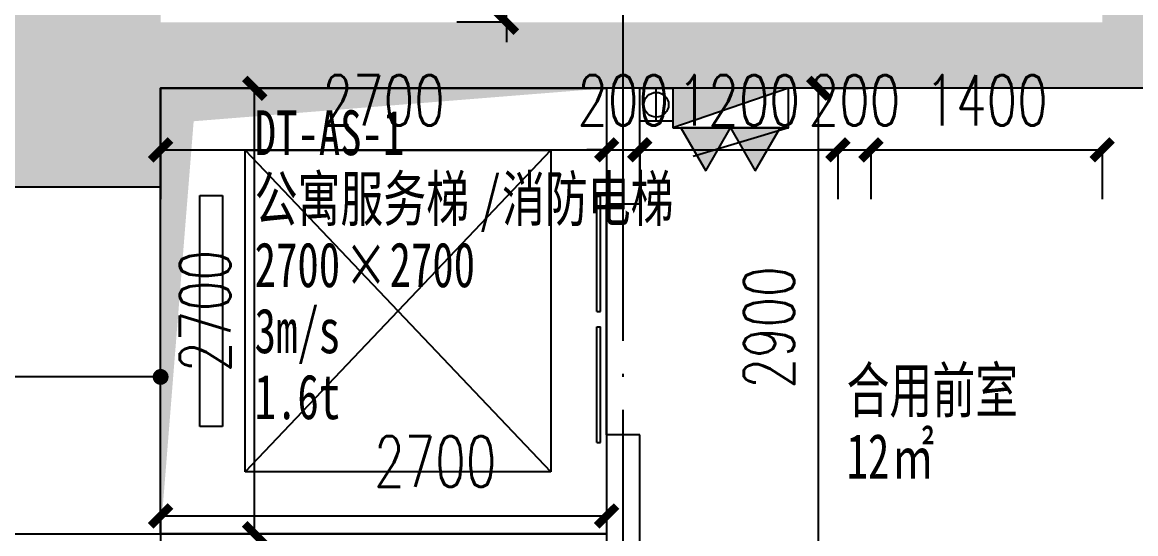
# Model space of a CAD drawing. Header units: millimetres. Extents: x 12325263 to 13848842, y -1463133 to 573208.
# Drawn here: x 12587559 to 12594300, y -864837 to -861737 of the extents above; entities that cross this region are included whole.
import ezdxf
from ezdxf.xclip import XClip

# ---------------------------------------------------------------- set-up
doc = ezdxf.new("R2010")
doc.units = ezdxf.units.MM
doc.header["$LTSCALE"] = 1000
doc.header["$XCLIPFRAME"] = 0
doc.linetypes.add('DOTE', pattern=[2.42, 2, -0.2, 0.02, -0.2])
for name, color, linetype in [('#s-灭火器', 20, 'Continuous'), ('A-ANNO-DIMS', 83, 'Continuous'), ('A-ANNO-IDEN', 2, 'Continuous'), ('A-ANNO-TEXT', 7, 'Continuous'), ('A-AXIS', 16, 'DOTE'), ('A-DOOR', 2, 'Continuous'), ('A-FLOR-EVTR', 2, 'Continuous'), ('A-WALL', 5, 'Continuous'), ('A-WALL-PATT', 8, 'Continuous'), ('EQUIP_消火栓', 7, 'Continuous'), ('PUB_DIM', 83, 'Continuous'), ('VPIPE-消防高', 3, 'Continuous'), ('WALL', 5, 'Continuous'), ('WALL-SHATCH', 8, 'Continuous'), ('建筑-楼板开洞', 251, 'Continuous'), ('水条件', 1, 'Continuous')]:
    doc.layers.add(name, color=color, linetype=linetype)
doc.styles.add('_TCH_DIM_T3', font='SIMPLEX.shx', dxfattribs={"width": 0.705882, "bigfont": 'GBCBIG.shx'})
doc.styles.add('TITXV', font='', dxfattribs={"width": 0.7})
doc.styles.get('TITXV').set_extended_font_data('SimSun')
doc.dimstyles.new('_TCH_ARCH&&120', dxfattribs={"dimtxt": 306, "dimasz": 120, "dimexe": 300, "dimexo": 360, "dimgap": 147, "dimtad": 1, "dimdec": 0, "dimzin": 0, "dimdsep": 46, "dimtxsty": '_TCH_DIM_T3', "dimblk": 'ARCHTICK', "dimcen": 0.09, "dimclrt": 7, "dimazin": 2, "dimtfac": 1, "dimtdec": 0, "dimtix": 1, "dimtmove": 2, "dimatfit": 3, "dimfxl": 1, "dimfxlon": 1, "dimtolj": 1, "dimtzin": 0, "dimarcsym": 0})

# ---------------------------------------------------------------- blocks, each defined once
blk = doc.blocks.new('adgshg13-A$C7F010FC0')
at = {"layer": 'WALL-SHATCH'}
h = blk.add_hatch(color=256, dxfattribs=at)
h.dxf.hatch_style = 1
h.paths.add_polyline_path([(-60384.2, -16880.9), (-763.2, 197.5), (12587.6, -13153.3), (12587.6, -157996), (-162964.9, -188820.4), (-171262.4, -180522.9), (-171262.4, -31310.9), (-150707.2, -10755.7), (-131860.1, -7980.9), (-99162.4, -7980.9), (-99162.4, -4980.9), (-76620.4, -4980.9), (-70107.7, -16880.9)], flags=16)
h.paths.add_polyline_path([(-60091.2, -16380.9), (-646.9, 646.9), (12987.6, -12987.6), (12987.6, -158331.9), (-163100.6, -189250.4), (-171662.4, -180688.6), (-171662.4, -31145.2), (-150777.9, -10260.7), (-131896.7, -7480.9), (-99562.4, -7480.9), (-99562.4, -4580.9), (-76365.6, -4580.9), (-69907.5, -16380.9)])
blk = doc.blocks.new('A$C4C7A72D3')
at = {"layer": 'WALL', "color": 1}
blk.add_blockref('adgshg13-A$C7F010FC0', (210433, 205503.6), dxfattribs=at)
blk = doc.blocks.new('qlzw')
at = {"layer": 'A-AXIS'}
blk.add_line((12457766.8, 979489.8), (12457766.8, 1082089.8), dxfattribs=at)
blk = doc.blocks.new('asdfdsfds')
at = {"layer": 'A-WALL-PATT'}
for points in [[(-17150, 27050), (-17150, 24150), (-16316.7, 24016.7), (-15900, 24150), (-15900, 27050)], [(-10200, 27050), (-10200, 24150), (-8900, 23750), (-8900, 27050)], [(-16316.7, 24016.7), (-17150, 24150), (-17150, 23150), (-15900, 23150), (-15900, 23750)], [(-8900, 23750), (-10200, 24150), (-15900, 24150), (-16316.7, 24016.7), (-15900, 23750)]]:
    blk.add_hatch(color=256, dxfattribs=at).paths.add_polyline_path(points)
at = {"layer": 'A-WALL'}
for p, q in [((-8900, 23750), (-15900, 23750)), ((-15900, 23750), (-15900, 23150)), ((-15900, 23150), (-17150, 23150))]:
    blk.add_line(p, q, dxfattribs=at)
blk = doc.blocks.new('_ArchTick')
at = {"color": 0, "linetype": 'ByBlock', "const_width": 0.4}
blk.add_lwpolyline([(-0.5, -0.5), (0.5, 0.5)], dxfattribs=at)
blk = doc.blocks.new('*D5327')
at = {"layer": 'A-ANNO-DIMS', "color": 0, "lineweight": -2, "transparency": 16777216}
for p, q in [((-1794.4, 375), (-1493.4, 375)), ((-1793.4, -2325), (-1793.4, 375)), ((-1794.4, -2325), (-1493.4, -2325))]:
    blk.add_line(p, q, dxfattribs=at)
at = {"layer": 'Defpoints', "color": 0, "transparency": 16777216}
for p in [(-2362.5, 375), (-1793.4, 375), (-2362.5, -2325)]:
    blk.add_point(p, dxfattribs=at)
at = {"layer": 'A-ANNO-DIMS', "color": 0, "lineweight": -2, "transparency": 16777216, "xscale": 120, "yscale": 120, "zscale": 120}
for p, rotation in [((-1793.4, 375), 90), ((-1793.4, -2325), 270)]:
    blk.add_blockref('_ArchTick', p, dxfattribs=dict(at, rotation=rotation))
at = {"layer": 'A-ANNO-DIMS', "color": 7, "transparency": 16777216, "insert": (-2093.4, -975), "char_height": 306, "attachment_point": 5, "rotation": 90, "style": '_TCH_DIM_T3'}
blk.add_mtext('\\A1;2700', dxfattribs=at)
blk = doc.blocks.new('*D5328')
at = {"layer": 'A-ANNO-DIMS', "color": 0, "lineweight": -2, "transparency": 16777216}
for p, q in [((-2362.5, -2216.1), (-2362.5, -2517.1)), ((-2362.5, -2217.1), (337.5, -2217.1)), ((337.5, -2216.1), (337.5, -2517.1))]:
    blk.add_line(p, q, dxfattribs=at)
at = {"layer": 'Defpoints', "color": 0, "transparency": 16777216}
for p in [(-2362.5, -1724.9), (337.5, -1724.9), (337.5, -2217.1)]:
    blk.add_point(p, dxfattribs=at)
at = {"layer": 'A-ANNO-DIMS', "color": 0, "lineweight": -2, "transparency": 16777216, "xscale": 120, "yscale": 120, "zscale": 120, "rotation": 180}
blk.add_blockref('_ArchTick', (-2362.5, -2217.1), dxfattribs=at)
at = {"layer": 'A-ANNO-DIMS', "color": 0, "lineweight": -2, "transparency": 16777216, "xscale": 120, "yscale": 120, "zscale": 120}
blk.add_blockref('_ArchTick', (337.5, -2217.1), dxfattribs=at)
at = {"layer": 'A-ANNO-DIMS', "color": 7, "transparency": 16777216, "insert": (-700.3, -1887.1), "char_height": 306, "attachment_point": 5, "style": '_TCH_DIM_T3'}
blk.add_mtext('\\A1;2700', dxfattribs=at)
blk = doc.blocks.new('灭火器')
at = {"layer": '#s-灭火器', "ltscale": 1000}
for points in [[(292444.1, 59706.6), (292144.1, 59706.6), (292294.1, 59446.8)], [(292744.1, 59706.6), (292444.1, 59706.6), (292594.1, 59446.8)]]:
    blk.add_hatch(color=256, dxfattribs=at).paths.add_polyline_path(points)
for points in [[(292294.1, 59446.8), (292444.1, 59706.6), (292144.1, 59706.6)], [(292594.1, 59446.8), (292744.1, 59706.6), (292444.1, 59706.6)]]:
    blk.add_lwpolyline(points, close=True, dxfattribs=at)
blk = doc.blocks.new('$TWTSYS$00000508')
for p, q in [((-0.5, 0.5), (0.3236, 1.2241)), ((-0.5, 0.5), (-0.5, -0.5)), ((-0.5, -0.5), (0.5, 0.5)), ((0.5, 0.5), (-0.5, 0.5)), ((0.5, -0.5), (0.5, 0.5)), ((-0.5, -0.5), (0.5, -0.5))]:
    blk.add_line(p, q)
blk.add_solid([(0.5, -0.5), (0.5, 0.5), (-0.5, -0.5)])
blk = doc.blocks.new('消火栓')
at = {"layer": '#s-灭火器', "rotation": 180.0000000000001}
blk.add_blockref('灭火器', (12864422.1, 734931.8), dxfattribs=at)
at = {"layer": 'EQUIP_消火栓', "xscale": 700, "yscale": 240, "zscale": 700}
blk.add_blockref('$TWTSYS$00000508', (12571977.9, 675105.2), dxfattribs=at)
blk = doc.blocks.new('管位')
at = {"layer": '水条件'}
blk.add_line((12573126, 675360.4), (12573126, 675160.4), dxfattribs=at)
blk.add_lwpolyline([(12573026, 675360.4), (12573226, 675360.4), (12573226, 675160.4), (12573026, 675160.4)], close=True, dxfattribs=at)
blk = doc.blocks.new('asdfasfasdfsdf')
at = {"layer": 'VPIPE-消防高'}
blk.add_circle((22800, 6400), 75, dxfattribs=at)
at = {"rotation": 180}
blk.add_blockref('消火栓', (12595227.9, 681485.2), dxfattribs=at)
at = {"layer": '水条件', "rotation": 180}
blk.add_blockref('管位', (12595926, 681660.4), dxfattribs=at)
blk.add_blockref('管位', (12595926, 681660.4), dxfattribs=at)
blk.add_blockref('管位', (12595926, 681660.4), dxfattribs=at)
blk.add_blockref('管位', (12595926, 681660.4), dxfattribs=at)
blk.add_blockref('管位', (12595926, 681660.4), dxfattribs=at)
blk.add_blockref('管位', (12595926, 681660.4), dxfattribs=at)
blk = doc.blocks.new('*D4063')
at = {"layer": 'A-ANNO-DIMS', "color": 0, "lineweight": -2, "transparency": 16777216}
for p, q in [((12588396.8, -862509), (12588396.8, -862810)), ((12588396.8, -862510), (12591096.8, -862510)), ((12591096.8, -862509), (12591096.8, -862810))]:
    blk.add_line(p, q, dxfattribs=at)
at = {"layer": 'Defpoints', "color": 0, "transparency": 16777216}
for p in [(12588396.8, -861736.9), (12591096.8, -861736.9), (12591096.8, -862510)]:
    blk.add_point(p, dxfattribs=at)
at = {"layer": 'A-ANNO-DIMS', "color": 0, "lineweight": -2, "transparency": 16777216, "xscale": 120, "yscale": 120, "zscale": 120, "rotation": 180}
blk.add_blockref('_ArchTick', (12588396.8, -862510), dxfattribs=at)
at = {"layer": 'A-ANNO-DIMS', "color": 0, "lineweight": -2, "transparency": 16777216, "xscale": 120, "yscale": 120, "zscale": 120}
blk.add_blockref('_ArchTick', (12591096.8, -862510), dxfattribs=at)
at = {"layer": 'A-ANNO-DIMS', "color": 7, "transparency": 16777216, "insert": (12589746.8, -862210), "char_height": 306, "attachment_point": 5, "style": '_TCH_DIM_T3'}
blk.add_mtext('\\A1;2700', dxfattribs=at)
blk = doc.blocks.new('*D4064')
at = {"layer": 'A-ANNO-DIMS', "color": 0, "lineweight": -2, "transparency": 16777216}
for p, q in [((12591096.8, -862510), (12590976.8, -862510)), ((12591096.8, -862509), (12591096.8, -862810)), ((12591096.8, -862510), (12591296.8, -862510)), ((12591296.8, -862509), (12591296.8, -862810)), ((12591296.8, -862510), (12591416.8, -862510))]:
    blk.add_line(p, q, dxfattribs=at)
at = {"layer": 'Defpoints', "color": 0, "transparency": 16777216}
for p in [(12591096.8, -861736.9), (12591296.8, -861736.9), (12591296.8, -862510)]:
    blk.add_point(p, dxfattribs=at)
at = {"layer": 'A-ANNO-DIMS', "color": 0, "lineweight": -2, "transparency": 16777216, "xscale": 120, "yscale": 120, "zscale": 120}
blk.add_blockref('_ArchTick', (12591096.8, -862510), dxfattribs=at)
at = {"layer": 'A-ANNO-DIMS', "color": 0, "lineweight": -2, "transparency": 16777216, "xscale": 120, "yscale": 120, "zscale": 120, "rotation": 180}
blk.add_blockref('_ArchTick', (12591296.8, -862510), dxfattribs=at)
at = {"layer": 'A-ANNO-DIMS', "color": 7, "transparency": 16777216, "insert": (12591196.8, -862210), "char_height": 306, "attachment_point": 5, "style": '_TCH_DIM_T3'}
blk.add_mtext('\\A1;200', dxfattribs=at)
blk = doc.blocks.new('*D4065')
at = {"layer": 'A-ANNO-DIMS', "color": 0, "lineweight": -2, "transparency": 16777216}
for p, q in [((12591296.8, -862509), (12591296.8, -862810)), ((12591296.8, -862510), (12592496.8, -862510)), ((12592496.8, -862509), (12592496.8, -862810))]:
    blk.add_line(p, q, dxfattribs=at)
at = {"layer": 'Defpoints', "color": 0, "transparency": 16777216}
for p in [(12591296.8, -861736.9), (12592496.8, -861736.9), (12592496.8, -862510)]:
    blk.add_point(p, dxfattribs=at)
at = {"layer": 'A-ANNO-DIMS', "color": 0, "lineweight": -2, "transparency": 16777216, "xscale": 120, "yscale": 120, "zscale": 120, "rotation": 180}
blk.add_blockref('_ArchTick', (12591296.8, -862510), dxfattribs=at)
at = {"layer": 'A-ANNO-DIMS', "color": 0, "lineweight": -2, "transparency": 16777216, "xscale": 120, "yscale": 120, "zscale": 120}
blk.add_blockref('_ArchTick', (12592496.8, -862510), dxfattribs=at)
at = {"layer": 'A-ANNO-DIMS', "color": 7, "transparency": 16777216, "insert": (12591896.8, -862210), "char_height": 306, "attachment_point": 5, "style": '_TCH_DIM_T3'}
blk.add_mtext('\\A1;1200', dxfattribs=at)
blk = doc.blocks.new('*D4066')
at = {"layer": 'A-ANNO-DIMS', "color": 0, "lineweight": -2, "transparency": 16777216}
for p, q in [((12592496.8, -862510), (12592376.8, -862510)), ((12592496.8, -862509), (12592496.8, -862810)), ((12592496.8, -862510), (12592696.8, -862510)), ((12592696.8, -862509), (12592696.8, -862810)), ((12592696.8, -862510), (12592816.8, -862510))]:
    blk.add_line(p, q, dxfattribs=at)
at = {"layer": 'Defpoints', "color": 0, "transparency": 16777216}
for p in [(12592496.8, -861736.9), (12592696.8, -861736.9), (12592696.8, -862510)]:
    blk.add_point(p, dxfattribs=at)
at = {"layer": 'A-ANNO-DIMS', "color": 0, "lineweight": -2, "transparency": 16777216, "xscale": 120, "yscale": 120, "zscale": 120}
blk.add_blockref('_ArchTick', (12592496.8, -862510), dxfattribs=at)
at = {"layer": 'A-ANNO-DIMS', "color": 0, "lineweight": -2, "transparency": 16777216, "xscale": 120, "yscale": 120, "zscale": 120, "rotation": 180}
blk.add_blockref('_ArchTick', (12592696.8, -862510), dxfattribs=at)
at = {"layer": 'A-ANNO-DIMS', "color": 7, "transparency": 16777216, "insert": (12592596.8, -862210), "char_height": 306, "attachment_point": 5, "style": '_TCH_DIM_T3'}
blk.add_mtext('\\A1;200', dxfattribs=at)
blk = doc.blocks.new('*D4067')
at = {"layer": 'A-ANNO-DIMS', "color": 0, "lineweight": -2, "transparency": 16777216}
for p, q in [((12592696.8, -862509), (12592696.8, -862810)), ((12592696.8, -862510), (12594096.8, -862510)), ((12594096.8, -862509), (12594096.8, -862810))]:
    blk.add_line(p, q, dxfattribs=at)
at = {"layer": 'Defpoints', "color": 0, "transparency": 16777216}
for p in [(12592696.8, -861736.9), (12594096.8, -861736.9), (12594096.8, -862510)]:
    blk.add_point(p, dxfattribs=at)
at = {"layer": 'A-ANNO-DIMS', "color": 0, "lineweight": -2, "transparency": 16777216, "xscale": 120, "yscale": 120, "zscale": 120, "rotation": 180}
blk.add_blockref('_ArchTick', (12592696.8, -862510), dxfattribs=at)
at = {"layer": 'A-ANNO-DIMS', "color": 0, "lineweight": -2, "transparency": 16777216, "xscale": 120, "yscale": 120, "zscale": 120}
blk.add_blockref('_ArchTick', (12594096.8, -862510), dxfattribs=at)
at = {"layer": 'A-ANNO-DIMS', "color": 7, "transparency": 16777216, "insert": (12593396.8, -862210), "char_height": 306, "attachment_point": 5, "style": '_TCH_DIM_T3'}
blk.add_mtext('\\A1;1400', dxfattribs=at)
blk = doc.blocks.new('*D4438')
at = {"layer": 'Defpoints', "color": 0, "transparency": 16777216}
for p in [(12591296.8, -862136.8), (12592380, -862136.8), (12591296.8, -865036.8)]:
    blk.add_point(p, dxfattribs=at)
at = {"layer": 'PUB_DIM', "color": 0, "lineweight": -2, "transparency": 16777216}
for p, q in [((12592379, -862136.8), (12592680, -862136.8)), ((12592380, -865036.8), (12592380, -862136.8)), ((12592379, -865036.8), (12592680, -865036.8))]:
    blk.add_line(p, q, dxfattribs=at)
at = {"layer": 'PUB_DIM', "color": 0, "lineweight": -2, "transparency": 16777216, "xscale": 120, "yscale": 120, "zscale": 120}
for p, rotation in [((12592380, -862136.8), 90), ((12592380, -865036.8), 270)]:
    blk.add_blockref('_ArchTick', p, dxfattribs=dict(at, rotation=rotation))
at = {"layer": 'PUB_DIM', "color": 7, "transparency": 16777216, "insert": (12592080, -863586.8), "char_height": 306, "attachment_point": 5, "rotation": 90, "style": '_TCH_DIM_T3'}
blk.add_mtext('\\A1;2900', dxfattribs=at)
blk = doc.blocks.new('*D4445')
at = {"layer": 'Defpoints', "color": 0, "transparency": 16777216}
for p in [(12590490, -861086.8), (12590996.8, -861086.8), (12590996.8, -861736.8)]:
    blk.add_point(p, dxfattribs=at)
at = {"layer": 'PUB_DIM', "color": 0, "lineweight": -2, "transparency": 16777216}
for p, q in [((12590490, -861086.8), (12590490, -860966.8)), ((12590491, -861086.8), (12590190, -861086.8)), ((12590490, -861736.8), (12590490, -861086.8)), ((12590491, -861736.8), (12590190, -861736.8)), ((12590490, -861736.8), (12590490, -861856.8))]:
    blk.add_line(p, q, dxfattribs=at)
at = {"layer": 'PUB_DIM', "color": 0, "lineweight": -2, "transparency": 16777216, "xscale": 120, "yscale": 120, "zscale": 120}
for p, rotation in [((12590490, -861086.8), 270), ((12590490, -861736.8), 90)]:
    blk.add_blockref('_ArchTick', p, dxfattribs=dict(at, rotation=rotation))
at = {"layer": 'PUB_DIM', "color": 7, "transparency": 16777216, "insert": (12590190, -861411.8), "char_height": 306, "attachment_point": 5, "rotation": 90, "style": '_TCH_DIM_T3'}
blk.add_mtext('\\A1;650', dxfattribs=at)
blk = doc.blocks.new('$DORLIB2D$00000127')
at = {"color": 0}
for points in [[(-0.5333, 0.7949), (-0.5333, 0.6904)], [(-0.0333, 0.7949), (-0.5333, 0.7949)], [(-0.0333, 0.7949), (-0.0333, 0.6904)], [(0.5333, 0.7949), (0.0333, 0.7949)], [(0.0333, 0.7949), (0.0333, 0.6904)], [(0.5333, 0.7949), (0.5333, 0.6904)], [(-0.0333, 0.6904), (-0.5333, 0.6904)], [(0.5333, 0.6904), (0.0333, 0.6904)], [(0.5, 0.5), (-0.5, 0.5)]]:
    blk.add_lwpolyline(points, dxfattribs=at)
blk = doc.blocks.new('asdfasgdg')
at = {"layer": '建筑-楼板开洞'}
h = blk.add_hatch(color=256, dxfattribs=at)
h.dxf.hatch_style = 1
h.paths.add_polyline_path([(-2362.5, -2325), (-2362.5, 375), (337.5, 375), (-2162.5, 175)])
at = {"layer": 'A-FLOR-EVTR'}
for p, q in [((-1850, 0), (0, 0)), ((-1850, -1950), (-1850, 0)), ((-1850, 0), (0, -1950)), ((0, 0), (-1850, -1950)), ((0, 0), (0, -1950)), ((-2125, -275), (-1987.5, -275)), ((-2125, -1675), (-2125, -275)), ((-1987.5, -275), (-1987.5, -1675)), ((-1987.5, -1675), (-2125, -1675)), ((0, -1950), (-1850, -1950))]:
    blk.add_line(p, q, dxfattribs=at)
blk.add_lwpolyline([(-2362.5, -2325), (-2362.5, 375), (337.5, 375), (337.5, -2325)], close=True, dxfattribs=at)
at = {"layer": 'A-ANNO-TEXT', "style": 'TITXV', "width": 0.7}
for s, p in [('DT-AS-1', (-1793.4, -30.5)), ('公寓服务梯', (-1793.4, -430.5)), ('消防电梯', (-296.2, -430.5)), ('/', (-432.3, -430.5)), ('2700', (-1793.4, -830.5)), ('×', (-1248.9, -830.5)), ('2700', (-976.7, -830.5)), ('3m/s', (-1793.4, -1230.5)), ('1.6t', (-1793.4, -1630.5))]:
    blk.add_text(s, height=271.9, dxfattribs=at).set_placement(p)
at = {"layer": 'A-ANNO-DIMS'}
dim = blk.add_aligned_dim(p1=(-2362.5, -2325), p2=(-2362.5, 375), distance=-569.1, dimstyle='_TCH_ARCH&&120', dxfattribs=at)
dim.commit()
dim.dimension.update_dxf_attribs({"geometry": '*D5327', "text_midpoint": (-2093.4, -975)})
dim = blk.add_linear_dim(base=(337.5, -2217.1), p1=(-2362.5, -1724.9), p2=(337.5, -1724.9), angle=360, dimstyle='_TCH_ARCH&&120', dxfattribs=at)
dim.commit()
dim.dimension.update_dxf_attribs({"geometry": '*D5328', "text_midpoint": (-700.3, -1887.1), "dimtype": 161})

msp = doc.modelspace()

# ---------------------------------------------------------------- block references
ref = msp.add_blockref('A$C4C7A72D3', (12385714.9, -906209.5), dxfattribs=dict(rotation=350.041249254255))
XClip(ref).set_block_clipping_path([(223442.8584877662, 85923.1187333744), (220542.7961432356, 85923.1422391906), (220542.8579492103, 89292.823275506), (211526.9150355905, 89292.8101311298), (210631.4331447985, 94392.8080583527), (206113.3685902953, 94392.8025418455), (206001.4315187763, 95030.3127344656), (204376.2826588508, 94744.9613686837), (203364.4570056833, 100506.9030052917), (197947.3947122637, 99555.7482674252), (192482.3428474721, 130679.4765393781), (190118.7804593667, 130264.4504016289), (191623.4071957469, 121695.6427078634), (177046.6486519482, 119136.2011700841), (175707.6223907359, 126760.8483765714), (173902.988371335, 128026.4039125028), (169528.3854461554, 127258.2903269802), (169070.0967394859, 129868.3614864857), (163308.2517458182, 128856.6693391807), (163766.52659606, 126246.6171700556), (159679.1795131005, 125528.9180921423), (170669.6888374612, 62935.797914044), (167222.1989369914, 62330.4650948944), (167939.7759490944, 58243.6808593175), (171386.9528796654, 58848.2912487988), (172857.0656793863, 50477.0032648193), (165962.5026008021, 49266.4230898353), (168037.7813034765, 37447.1796448426), (140649.9584970828, 32638.2390106404), (115387.9799239188, 28202.5781787895), (95598.7254695911, 140907.4332163476), (226939.476109907, 163968.8668500402), (240128.6952811591, 88852.8973128139)])

# ---------------------------------------------------------------- next in the draw order: linework, layer by layer
at = {"layer": 'A-ANNO-IDEN'}
msp.add_line((12588396.8, -863886.3), (12585685, -863886.3), dxfattribs=at)
at = {"layer": 'A-ANNO-IDEN', "const_width": 48}
msp.add_lwpolyline([(12588420.8, -863886.3, 1), (12588372.8, -863886.3, 1)], format="xyb", close=True, dxfattribs=at)
at = {"layer": 'A-WALL'}
for p, q in [((12591096.8, -862136.8), (12591096.8, -862836.8)), ((12591296.8, -862136.8), (12591096.8, -862136.8)), ((12591296.8, -862836.8), (12591296.8, -862136.8)), ((12591096.8, -862836.8), (12591296.8, -862836.8)), ((12591296.8, -864236.8), (12591096.8, -864236.8)), ((12591096.8, -864236.8), (12591096.8, -864836.8)), ((12591296.8, -865036.8), (12591296.8, -864236.8)), ((12587346.8, -864836.8), (12589746.8, -864836.8)), ((12589746.8, -864836.8), (12591096.8, -864836.8))]:
    msp.add_line(p, q, dxfattribs=at)

# ---------------------------------------------------------------- next in the draw order: block references
at = {"color": 2}
msp.add_blockref('qlzw', (133430, -1881876.5), dxfattribs=at)
for name, p in [('asdfdsfds', (12604296.8, -885886.8)), ('asdfasfasdfsdf', (12568596.8, -868636.8)), ('asdfasgdg', (12590759.3, -862511.8))]:
    msp.add_blockref(name, p)
at = {"layer": 'A-DOOR', "xscale": 1400, "yscale": -200, "zscale": 1400, "rotation": 270}
msp.add_blockref('$DORLIB2D$00000127', (12591196.8, -863536.8), dxfattribs=at)

# ---------------------------------------------------------------- next in the draw order: texts
at = {"layer": 'A-ANNO-TEXT', "style": 'TITXV', "width": 0.7}
for s, p in [('合用前室', (12592549, -864102.6)), ('㎡', (12592821.2, -864502.6)), ('12', (12592549, -864502.6))]:
    msp.add_text(s, height=271.9, dxfattribs=at).set_placement(p)

# ---------------------------------------------------------------- next in the draw order: dimensions: what is measured, and where the dimension line sits
at = {"layer": 'A-ANNO-DIMS'}
for p1, p2, picture, middle in [((12588396.8, -861736.9), (12591096.8, -861736.9), '*D4063', (12589746.8, -862210)), ((12591096.8, -861736.9), (12591296.8, -861736.9), '*D4064', (12591196.8, -862210)), ((12591296.8, -861736.9), (12592496.8, -861736.9), '*D4065', (12591896.8, -862210)), ((12592496.8, -861736.9), (12592696.8, -861736.9), '*D4066', (12592596.8, -862210)), ((12592696.8, -861736.9), (12594096.8, -861736.9), '*D4067', (12593396.8, -862210))]:
    dim = msp.add_aligned_dim(p1=p1, p2=p2, distance=-773.1, dimstyle='_TCH_ARCH&&120', dxfattribs=at)
    dim.commit()
    dim.dimension.update_dxf_attribs({"geometry": picture, "text_midpoint": middle})
at = {"layer": 'PUB_DIM'}
for p1, p2, distance, picture, middle in [((12590996.8, -861736.8), (12590996.8, -861086.8), 506.8, '*D4445', (12590190, -861411.8)), ((12591296.8, -865036.8), (12591296.8, -862136.8), -1083.2, '*D4438', (12592080, -863586.8))]:
    dim = msp.add_aligned_dim(p1=p1, p2=p2, distance=distance, dimstyle='_TCH_ARCH&&120', dxfattribs=at)
    dim.commit()
    dim.dimension.update_dxf_attribs({"geometry": picture, "text_midpoint": middle})

doc.saveas('drawing.dxf')
